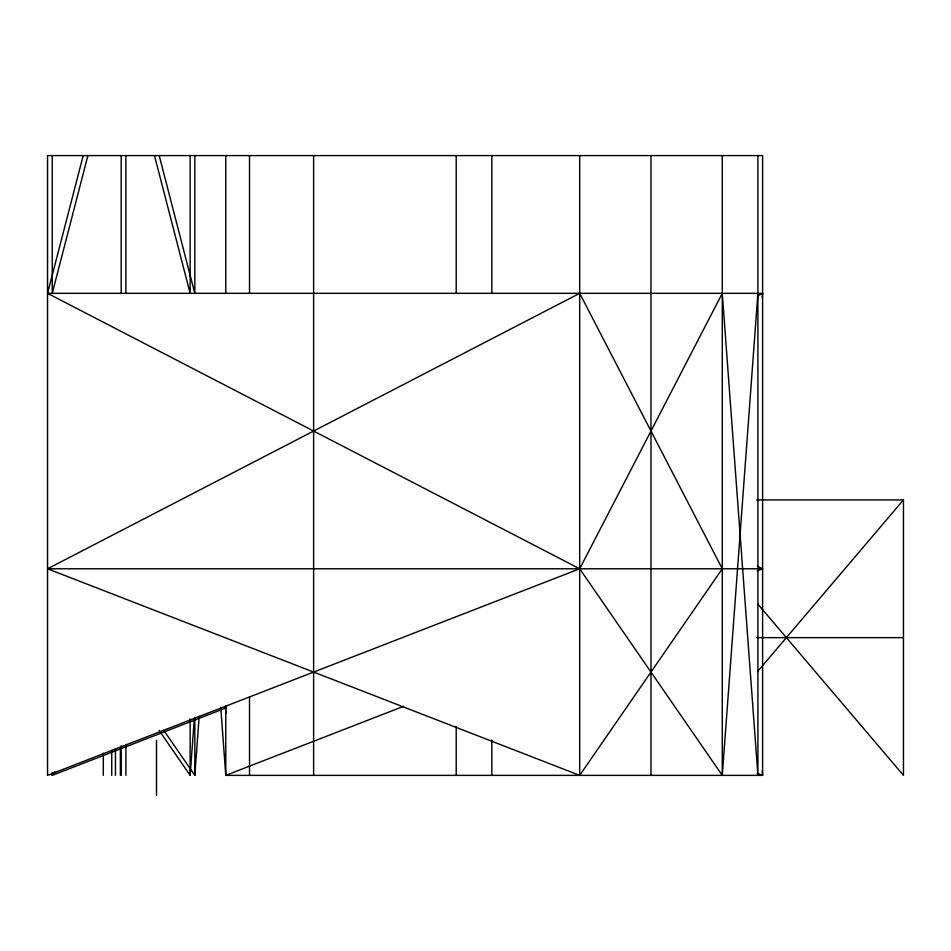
<?xml version="1.0" encoding="UTF-8"?>
<svg xmlns="http://www.w3.org/2000/svg" width="951" height="951" viewBox="0 0 951 951"><rect width="100%" height="100%" fill="white"/><g stroke="black" fill="none" stroke-linecap="round" stroke-linejoin="round"><path stroke-width="1.43" d="M159.102 730.404L190.141 775.362L194.384 717.934M163.798 730.404L194.824 775.362L199.187 716.341M47.55 293.324L579.682 568.781L722.273 775.362L757.911 293.324L47.55 293.324L83.201 155.595M762.274 297.758L762.607 293.324L758.173 293.324M87.884 155.595L52.246 293.324L52.246 155.595M52.246 772.414L52.246 775.362L54.754 771.725M579.682 775.362L722.273 568.781L579.682 293.324L47.55 568.781L579.682 775.362L579.682 155.595M757.59 671.501L903.45 499.917L756.746 499.917M757.341 296.046L762.607 293.324M52.246 775.362L225.946 707.924M403.616 706.32L225.779 775.362L220.763 707.485M757.091 570.921L762.607 568.781L757.341 566.047M47.55 568.781L757.911 568.781M758.173 568.781L762.607 568.781M756.746 637.645L903.45 637.645M757.091 773.222L762.607 775.362L762.607 155.595L47.55 155.595L47.55 775.362L579.682 568.781L722.273 293.324L757.911 775.362L757.911 155.595M757.59 603.778L903.45 775.362L903.45 499.917M159.186 155.595L194.824 293.324L194.824 155.595M154.49 155.595L190.141 293.324L190.141 155.595M762.286 770.94L762.607 775.362L225.779 775.362L225.779 706.011M225.339 706.011L225.886 713.393M722.273 155.595L722.273 775.362M650.971 155.595L650.971 775.362M491.845 155.595L491.845 293.324M491.845 739.949L491.845 775.362M456.207 155.595L456.207 293.324M456.207 726.671L456.207 775.362M313.616 155.595L313.616 775.362M249.519 155.595L249.519 293.324M249.519 697.154L249.519 775.362M225.779 155.595L225.779 293.324M194.824 717.815L194.824 775.362M190.141 718.992L190.141 775.362M156.511 740.318L156.511 795.405M125.889 155.595L125.889 293.324M125.889 744.383L125.889 775.362M121.193 155.595L121.193 293.324M121.193 745.857L121.193 775.362M120.361 747.819L120.361 775.362M115.463 749.198L115.463 775.362M111.731 750.28L111.731 775.362M103.314 753.228L103.314 775.362"/></g></svg>
